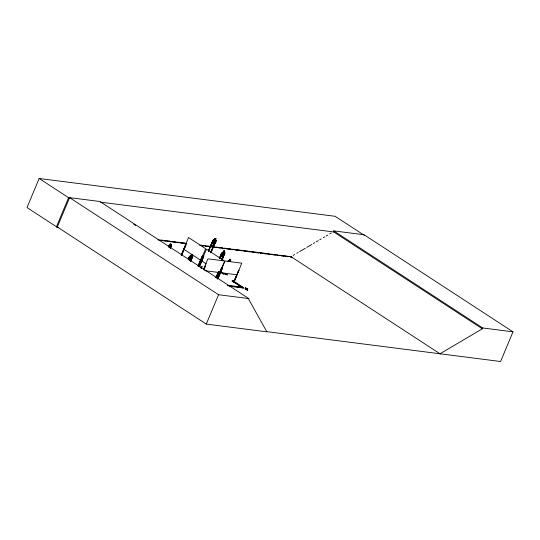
<?xml version="1.0" encoding="UTF-8"?>
<svg xmlns="http://www.w3.org/2000/svg" width="540" height="540" viewBox="0 0 540 540"><rect width="100%" height="100%" fill="white"/><g stroke="black" fill="none" stroke-linecap="round" stroke-linejoin="round"><path stroke-width="0.81" d="M227.246 274.934L224.816 273.314M232.504 280.82L235.784 282.697M168.885 246.038L169.236 245.943L169.236 247.306L170.66 246.112L169.317 247.671M228.4 261.306L228.757 261.252M201.184 267.988L201.724 266.51L201.596 268.016L201.818 266.497L200.678 267.678M220.313 256.507C218.606 258.728 223.297 259.112 223.418 256.905M201.515 267.928L201.818 266.497M201.407 268.056L201.832 266.531M201.332 267.813L201.764 266.463L200.759 267.773M364.649 235.535L335.144 216.304L39.157 178.49L27 207.556L57.206 227.246L58.84 227.455M68.418 198.119L56.363 226.949L57.429 227.084M57.206 227.246L69.593 197.633L99.886 201.501L248.852 298.593L248.623 299.14L266.861 331.837L206.267 324.095L57.308 227.003M168.797 247.306L169.358 245.97L170.323 246.098L169.763 247.428M170.282 247.496L171.173 244.148L170.107 243.992L169.56 245.498L168.838 245.909M170.485 245.599L171.086 244.168L170.141 244.013M170.363 248.495L171.322 246.206M170.404 248.495L171.214 245.639L171.403 246.213M181.224 255.069L188.554 237.546L205.632 248.677L198.302 266.2M181.332 255.083L185.706 244.627L185.996 244.816L181.622 255.272M181.514 255.258L185.996 244.816M188.197 259.322L189.169 256.993L189.567 257.101L188.588 259.43M188.305 259.389L189.662 256.203L190.944 255.845M188.48 259.355L189.722 256.244M190.924 255.872L191.511 254.394L192.578 254.549L191.126 259.234L190.127 260.314L189.162 260.185L189.128 258.977L190.242 256.304L190.958 255.899L191.558 254.468L192.524 254.59M190.465 261.299L192.26 257.391L190.958 260.489M190.748 261.333L192.8 256.615M198.011 266.011L202.493 255.569L198.119 266.024M198.41 266.213L202.784 255.757L202.385 255.555M199.098 266.719L206.429 249.197L223.506 260.327M199.206 266.733L203.58 256.277L203.877 256.466L199.388 266.909M208.312 250.985L212.807 240.941L208.703 251.093M208.42 251.06L213.017 240.118L214.299 239.76L214.9 238.329L212.483 242.892L212.524 244.1L213.489 244.229L214.481 243.149L215.602 240.476L215.285 239.935C217.418 236.21 213.975 240.55 216.007 239.976L216.122 240.543M208.595 251.019L213.05 240.138L213.59 239.72L215.973 240.023M203.384 269.683L207.92 258.829L224.741 260.982L217.418 278.498M210.789 252.119L214.36 243.594M203.513 269.703L205.362 266.004L203.796 269.737M210.904 252.194L215.44 241.34M203.688 269.663L205.362 266.004M211.073 252.153L215.615 241.306M211.187 252.227L216.128 240.503C217.256 242.716 210.539 249.521 211.451 243.972M219.443 258.093L221.393 253.442L221.785 253.55L219.841 258.201M219.557 258.167L221.886 252.653C222.527 251.802 225.005 251.849 224.984 253.078M219.733 258.134L222.46 252.254M223.148 252.322L223.729 250.844L224.802 250.999L223.351 255.683L222.352 256.763L221.387 256.635L221.346 255.427L222.466 252.754L223.182 252.349L223.783 250.918L224.748 251.039M221.603 260.003L222.575 257.675M221.71 260.078L224.478 253.841M221.886 260.037L224.154 254.61M221.994 260.111L225.025 253.064M215.885 277.661L218.383 271.688M215.993 277.675L218.491 271.701M216.175 277.85L218.673 271.877M216.284 277.864L218.781 271.89M217.134 278.465L221.508 268.009L222.406 268.184L218.032 278.64M217.242 278.539L221.508 268.009M217.526 278.572L221.792 268.043M217.323 279.275L224.964 261.009L241.785 263.156L234.11 281.941M217.748 278.6L222.007 268.076M217.917 278.566L222.406 268.184M225.686 273.463L225.619 273.976L222.419 273.49L222.777 273.166M223.027 273.179L222.737 273.53M222.851 273.618L222.818 273.078M228.353 260.624L229.061 260.712L229.622 259.261L230.695 259.416L230.06 260.82L230.762 260.935C231.518 262.022 229.345 259.733 228.319 260.651L227.813 261.09M225.221 273.841L225.403 273.409M225.302 273.915L225.511 273.497M206.267 324.095L218.552 294.725L248.852 298.593M232.268 280.638L242.933 287.597L242.784 287.955L232.112 281.003L232.875 280.719L243.547 287.672L243.398 288.036L229.466 286.254M232.112 281.003L232.875 280.719M233.847 281.9L238.835 270.223L234.083 281.927M238.943 270.297L233.651 281.812M234.083 281.941L234.293 281.502L233.834 281.387M232.443 280.847L235.771 282.69M242.163 287.55L242.312 287.185L227.327 285.275M246.166 288.65L245.329 287.8C250.283 290.351 246.125 288.454 245.241 288.434M245.241 288.529L245.342 288.191M245.349 288.569L246.186 289.42L245.349 288.569C252.592 291.857 239.855 287.044 247.725 289.595M246.78 289.379L247.637 290.237L245.261 289.305L246.287 289.177M246.422 288.799L246.503 288.454M246.443 289.575L246.524 289.224M246.659 288.846L247.705 288.731M247.617 289.467L246.76 288.603M247.624 289.838L247.725 289.501M513 331.837L364.041 234.745L333.74 230.877L333.389 231.721L482.348 328.813L482.706 327.969L513 331.837L500.587 361.51L266.51 331.607M201.096 267.712L201.704 266.436M200.941 267.881L201.656 266.483L200.867 267.644M213.563 245.673L214.556 244.37M200.718 267.631L201.596 266.416M224.046 274.502L220.914 272.255M230.101 261.522L228.879 261.245M168.291 245.822L168.804 245.329L171.248 245.66M168.284 245.822L168.838 245.356M293.186 255.407L294.617 254.563M296.777 253.294L298.208 252.45M299.646 251.6L305.39 248.218M306.821 247.374L311.85 244.411M313.288 243.567L314.719 242.716M316.156 241.873L318.31 240.604M319.748 239.76L321.185 238.91M323.339 237.641L324.769 236.797M326.207 235.953L327.645 235.109M329.798 233.84L331.229 232.99M439.992 353.768L482.348 328.813M228.359 261.178L229.075 260.766L229.622 259.261M235.669 282.933L232.49 280.787M100.494 202.156L333.734 231.95M214.866 238.309L215.933 238.457M212.922 241.016L212.524 240.907M211.181 245.369L213.597 245.693M160.92 240.057L171.761 241.441M173.428 241.65L175.932 241.974M177.599 242.183L185.105 243.142M200.954 245.167L205.956 245.808M207.623 246.024L210.128 246.341M211.795 246.55L214.299 246.875M215.966 247.084L222.642 247.941M224.309 248.15L226.807 248.474M228.481 248.684L230.978 249.007M232.646 249.217L269.345 253.908M271.013 254.117L273.517 254.441M275.184 254.651L277.688 254.975M279.356 255.184L281.86 255.501M283.527 255.717L291.033 256.675L440.343 353.997M157.936 239.855L186.293 243.479M199.638 245.18L291.384 256.905M159.354 240.293L161.858 240.611M163.532 240.827L166.037 241.144M167.711 241.36L174.393 242.217M176.06 242.426L178.571 242.75M180.238 242.96L182.75 243.284M184.417 243.493L186.928 243.817M201.13 245.632L203.634 245.95M205.308 246.166L207.812 246.483M210.316 246.8L211.991 247.016M214.495 247.34L216.169 247.55M218.673 247.874L220.347 248.083M222.014 248.299L224.525 248.616M226.193 248.832L229.534 249.257M231.208 249.473L233.712 249.791M235.386 250.007L237.89 250.324M239.564 250.54L242.069 250.857M243.736 251.073L246.247 251.39M247.914 251.606L250.425 251.93M252.092 252.14L254.603 252.464M256.271 252.673L258.775 252.997M260.449 253.206L262.953 253.53M264.627 253.739L267.131 254.063M268.805 254.273L271.31 254.597M272.984 254.806L275.488 255.13M277.162 255.346L279.666 255.663M281.333 255.879L283.844 256.196M285.512 256.412L288.023 256.729M290.527 257.053L292.201 257.263M229.675 259.335L230.661 259.396L230.04 260.888L230.357 261.434M191.977 255.974L192.652 256.061L192.76 256.628M190.201 255.778L192.652 256.061M204.66 270.662L219.881 272.606M220.097 272.632L236.925 274.786M225.43 273.611L222.973 273.301M227.954 285.68L243.547 287.672M245.342 288.286L247.712 289.136M247.624 289.744L245.248 288.907M246.186 289.42L245.261 289.305M246.267 288.407L245.329 287.8M246.679 289.622L247.637 290.237M333.74 230.877L482.706 327.969M225.322 273.544L227.198 274.968L225.275 273.719M183.688 249.176L200.765 260.307M201.569 260.827L206.347 263.939M232.726 281.084L243.398 288.036M170.856 246.989L170.572 246.949M133.549 224.134L135.661 225.518M69.593 197.633L218.552 294.725M39.157 178.49L69.363 198.173M192.578 256.088L192.726 256.608M247.732 289.906L245.363 288.968M247.604 289.069L245.228 288.131M190.64 256.385L190.634 257.708L192.065 256.507L190.721 258.073L190.728 259.801L190.377 259.801L190.384 258.35L188.953 259.659L190.296 258.005L190.296 256.345L190.64 256.385M214.002 240.293L213.995 241.623L215.419 240.422L214.076 241.988L214.083 243.716L213.746 242.264L212.308 243.574L213.658 241.92L213.658 240.26L214.002 240.293M222.865 252.835L222.858 254.158L224.289 252.963L222.946 254.522L222.953 256.25L222.601 256.25L222.608 254.799L221.177 256.109L222.521 254.455L222.521 252.794L222.865 252.835M170.228 244.323L170.026 244.802L170.647 244.883L170.849 244.404L170.228 244.323M190.762 256.372L189.641 259.045L190.607 259.166L191.727 256.493L190.762 256.372M191.632 254.725L191.43 255.204L192.051 255.285L192.254 254.806L191.632 254.725M214.117 240.287L213.003 242.96L213.968 243.081L215.082 240.408L214.117 240.287M214.988 238.64L214.792 239.119L215.413 239.2L215.609 238.721L214.988 238.64M222.98 252.821L221.866 255.494L222.831 255.616L223.952 252.95L222.98 252.821M223.85 251.174L223.654 251.654L224.276 251.735L224.471 251.255L223.85 251.174M229.743 259.598L229.547 260.071L230.168 260.152L230.364 259.673L229.743 259.598"/></g></svg>
